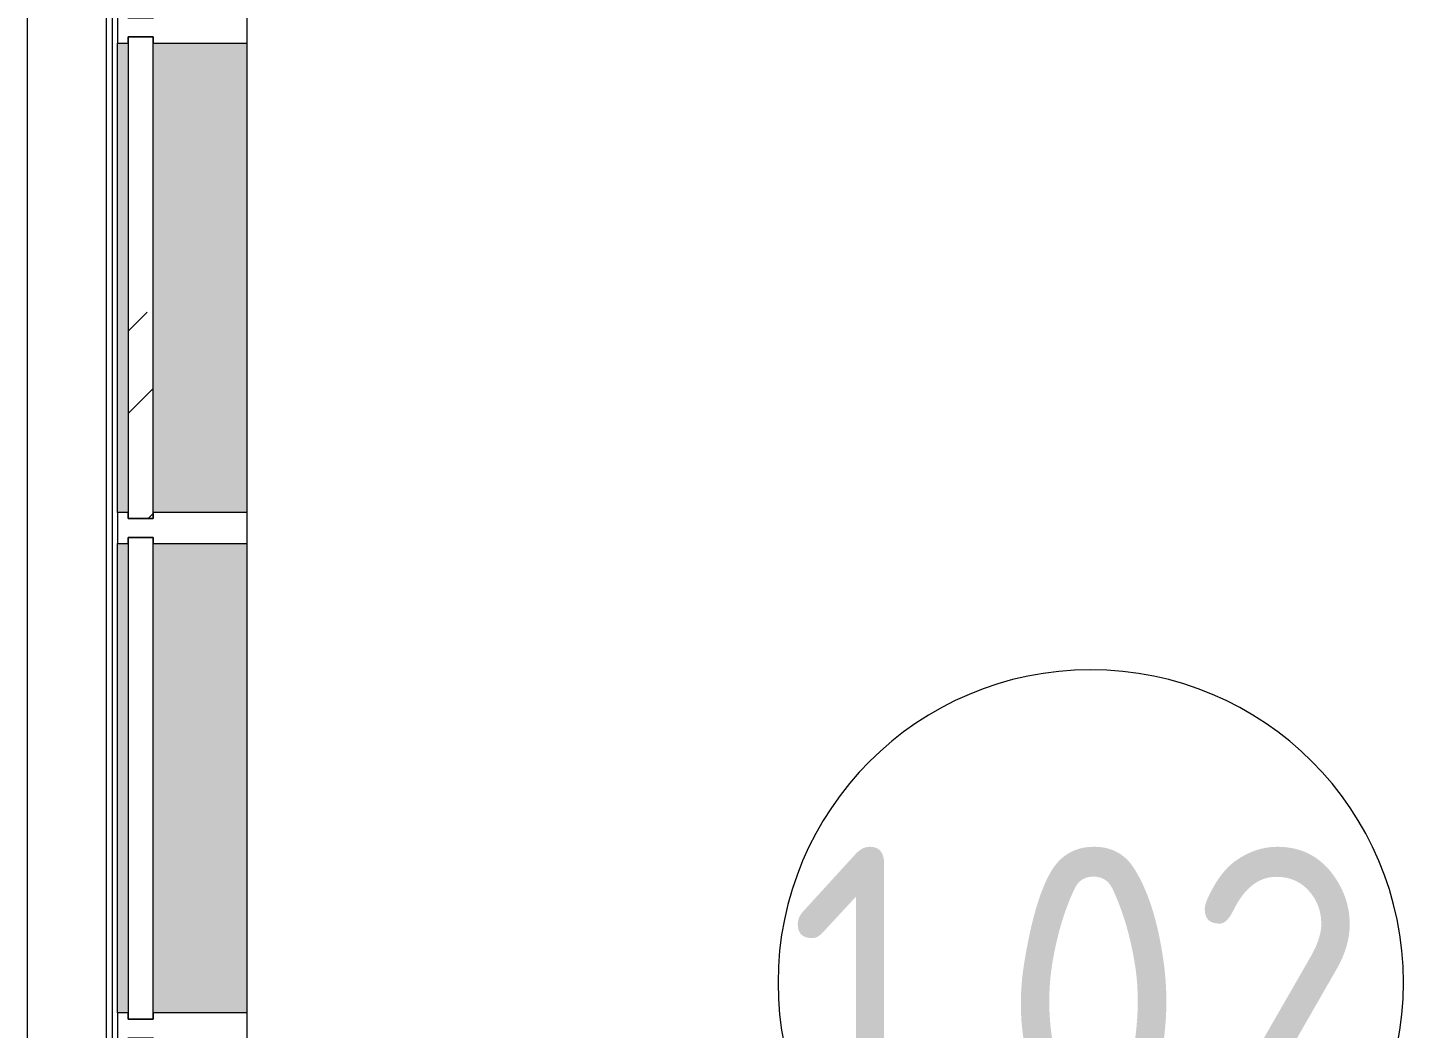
# Model space of a CAD drawing. Header units: millimetres. Extents: x -213547 to 415037, y -3642 to 106956.
# Drawn here: x 3775 to 5975, y 101536 to 103136 of the extents above; entities that cross this region are included whole.
import ezdxf

# ---------------------------------------------------------------- set-up
doc = ezdxf.new("R2010")
doc.units = ezdxf.units.MM
doc.linetypes.add('Осевая', pattern=[6350, 1270, -952.5, 3175, -952.5])
for name, color, linetype, lineweight in [('A-AREA-IDEN', 7, 'Continuous', 9), ('A-GLAZ-CURT', 7, 'Continuous', 9), ('A-GLAZ-CURT-1', 7, 'Continuous', 5), ('A-GLAZ-CURT-2', 7, 'Continuous', 20), ('A-GLAZ-CWMG', 7, 'Continuous', 9), ('A-GLAZ-CWMG-1', 7, 'Continuous', 20), ('Оси', 7, 'Continuous', 9), ('Оси-2', 7, 'Осевая', 9)]:
    doc.layers.add(name, color=color, linetype=linetype, lineweight=lineweight)
doc.styles.add('GOST Common', font='', dxfattribs={"width": 0.9, "height": 500})
doc.styles.get('GOST Common').set_extended_font_data('GOST Common')

# ---------------------------------------------------------------- blocks, each defined once
blk = doc.blocks.new('Системная панель - Стекло - 40мм-23998914-Объем проектирования 1 этажа')
at = {"layer": 'A-GLAZ-CURT-1'}
h = blk.add_hatch(dxfattribs=at)
h.set_pattern_fill('FP_53', color=256, style=0, pattern_type=2)
h.set_pattern_definition([(135, (23350.1, -4071.1), (-565.685, -565.685), [400, -1200]), (135, (23550.1, -4471.1), (-565.685, -565.685), [1200, -400]), (135, (23750.1, -3671.1), (-565.685, -565.685), [400, -1200])])
h.paths.add_polyline_path([(385, 15), (385, 40), (-385, 38.9), (-385, 0), (385, 0)])
at = {"layer": 'A-GLAZ-CURT-2'}
for p, q in [((385, 40), (-385, 40)), ((-385, 40), (-385, 0)), ((385, 0), (385, 40)), ((-385, 0), (385, 0))]:
    blk.add_line(p, q, dxfattribs=at)
blk = doc.blocks.new('Прямоугольный импост - Импост структурный с накладкой - 190мм-23186010-Объем проектирования 1 этажа')
at = {"layer": 'A-GLAZ-CWMG'}
for points in [[(3871.1, 23175.1), (3871.1, 23925.1), (3854.1, 23925.1), (3854.1, 23175.1), (3861.1, 23175.1)], [(4006.1, 23175.1), (4061.1, 23175.1), (4060, 23925.1), (3911.1, 23925.1), (3911.1, 23175.1)]]:
    blk.add_hatch(color=256, dxfattribs=at).paths.add_polyline_path(points)
for p, q in [((3854.1, 23175.1), (3854.1, 23925.1)), ((4061.1, 23175.1), (4061.1, 23925.1))]:
    blk.add_line(p, q, dxfattribs=at)
blk = doc.blocks.new('Прямоугольный импост - Импост структурный с накладкой - 190мм-22862219-Объем проектирования 1 этажа')
at = {"layer": 'A-GLAZ-CWMG-1'}
for p, q in [((-25, 0), (-25, 17)), ((-25, 17), (25, 17)), ((-15, 0), (-25, 0)), ((-15, -40), (-15, 0)), ((25, 0), (15, 0)), ((15, 0), (15, -40)), ((25, 17), (25, 0)), ((-25, -190), (-25, -40)), ((-25, -40), (-15, -40)), ((15, -40), (25, -40)), ((25, -40), (25, -190)), ((25, -190), (-25, -190))]:
    blk.add_line(p, q, dxfattribs=at)
blk = doc.blocks.new('Системная панель - Стекло - 40мм-V30-Объем проектирования 1 этажа')
at = {"layer": 'A-GLAZ-CURT-2'}
for p, q in [((385, 40), (-385, 40)), ((-385, 40), (-385, 0)), ((385, 0), (385, 40)), ((-385, 0), (385, 0))]:
    blk.add_line(p, q, dxfattribs=at)
blk = doc.blocks.new('Прямоугольный импост - Импост структурный с накладкой - 170мм-23186685-Объем проектирования 1 этажа')
at = {"layer": 'A-GLAZ-CWMG'}
for p, q in [((3836.1, 20672.1), (3836.1, 27150.1)), ((3846.1, 20672.1), (3846.1, 27150.1))]:
    blk.add_line(p, q, dxfattribs=at)
blk = doc.blocks.new('Марка_Помещения - Номер-25198446-Объем проектирования 1 этажа')
at = {"layer": 'A-AREA-IDEN'}
for start, end in [(360, 180), (180, 360)]:
    blk.add_arc((0, 0), 2.5, start, end, dxfattribs=at)
blk = doc.blocks.new('1floor')
at = {"layer": 'Оси'}
blk.add_line((3710, 22398.1), (3710, 27398.1), dxfattribs=at)
at = {"layer": 'Оси-2'}
blk.add_line((3710, 3093.7), (3710, 22398.1), dxfattribs=at)
at = {"layer": 'A-AREA-IDEN', "xscale": 199.9999999999999, "yscale": 199.9999999999999, "zscale": 199.9999999999999}
blk.add_blockref('Марка_Помещения - Номер-25198446-Объем проектирования 1 этажа', (5410, 22423.4), dxfattribs=at)
at = {"layer": 'A-GLAZ-CURT', "rotation": 269.9999999999999}
for name, p in [('Системная панель - Стекло - 40мм-23998914-Объем проектирования 1 этажа', (3871.1, 23550.1)), ('Системная панель - Стекло - 40мм-V30-Объем проектирования 1 этажа', (3871.1, 22750.1))]:
    blk.add_blockref(name, p, dxfattribs=at)
at = {"layer": 'A-GLAZ-CWMG'}
for name, p in [('Прямоугольный импост - Импост структурный с накладкой - 170мм-23186685-Объем проектирования 1 этажа', (0, 0)), ('Прямоугольный импост - Импост структурный с накладкой - 190мм-23186010-Объем проектирования 1 этажа', (0, 0)), ('Прямоугольный импост - Импост структурный с накладкой - 190мм-23186010-Объем проектирования 1 этажа', (0, -800))]:
    blk.add_blockref(name, p, dxfattribs=at)
at = {"layer": 'A-GLAZ-CWMG', "extrusion": (0, 0, -1), "rotation": 270.0000000000001}
for p in [(-3871.1, 23950.1), (-3871.1, 23150.1), (-3871.1, 22350.1)]:
    blk.add_blockref('Прямоугольный импост - Импост структурный с накладкой - 190мм-22862219-Объем проектирования 1 этажа', p, dxfattribs=at)
at = {"layer": 'A-AREA-IDEN', "insert": (4926.2, 22640.5), "char_height": 500, "width": 1212.151, "attachment_point": 1, "style": 'GOST Common'}
blk.add_mtext('1.02', dxfattribs=at)

msp = doc.modelspace()

# ---------------------------------------------------------------- block references
msp.add_blockref('1floor', (64.7, 79186.1))

doc.saveas('drawing.dxf')
